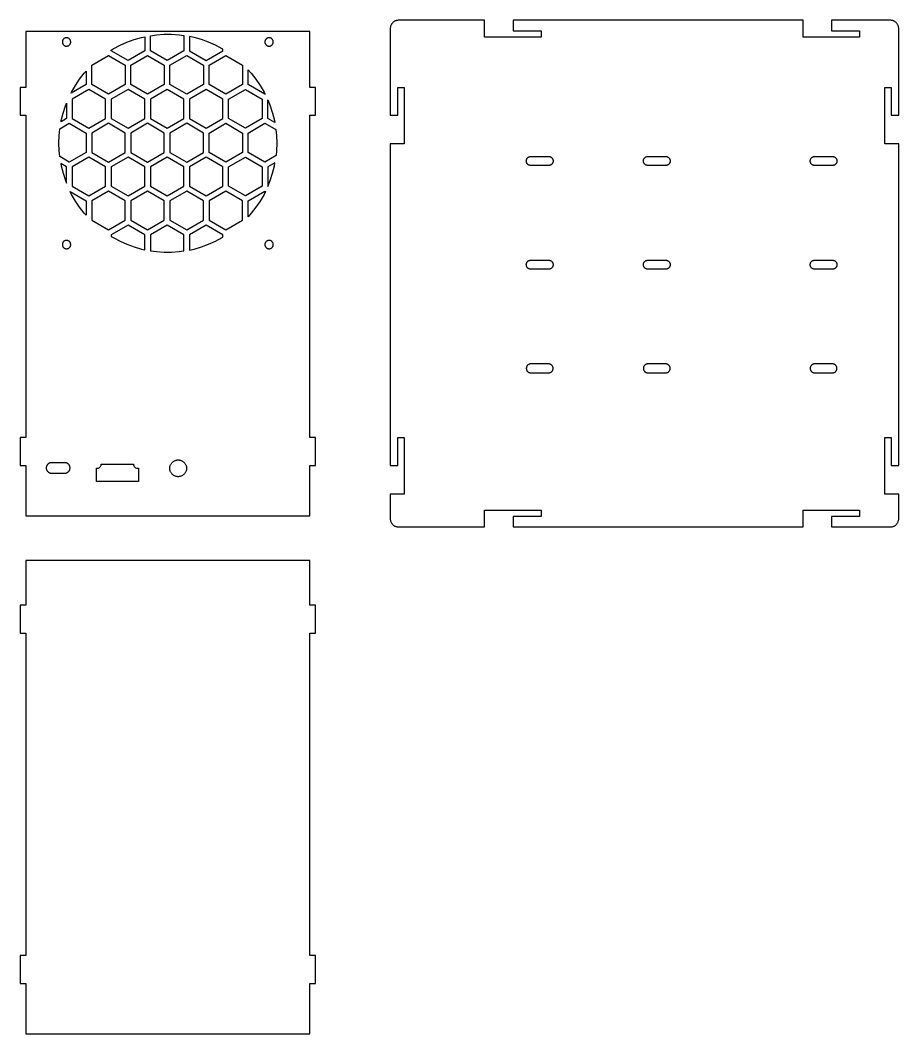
# Model space of a CAD drawing. Header units: millimetres. Extents: x -319 to 319, y -184 to 183.
# Drawn here: x 5.1 to 319.5, y -179.1 to 183.5 of the extents above; entities that cross this region are included whole.
import ezdxf

# ---------------------------------------------------------------- set-up
doc = ezdxf.new("R2010")
doc.units = ezdxf.units.MM
doc.layers.get('0').update_dxf_attribs({"linetype": 'CONTINUOUS'})

msp = doc.modelspace()

# ---------------------------------------------------------------- linework, layer by layer
for points in [[(181.51, 183.5), (181.51, 179.75), (191.51, 179.75), (191.51, 177.5), (171.26, 177.5), (171.26, 183.5), (140.5, 183.5), (140.29, 183.49), (140.08, 183.47), (139.88, 183.43), (139.67, 183.38), (139.47, 183.32), (139.28, 183.24), (139.09, 183.15), (138.91, 183.04), (138.74, 182.93), (138.57, 182.8), (138.42, 182.66), (138.27, 182.51), (138.14, 182.35), (138.01, 182.18), (137.9, 182), (137.8, 181.82), (137.72, 181.62), (137.65, 181.43), (137.59, 181.23), (137.55, 181.02), (137.52, 180.81), (137.5, 180.6), (137.5, 149.5), (140.26, 149.5), (140.26, 159.5), (142.51, 159.5), (142.51, 139.25), (137.5, 139.25), (137.5, 24.2), (140.26, 24.2), (140.26, 34.2), (142.51, 34.2), (142.51, 13.95), (137.5, 13.95), (137.5, 5.1), (137.52, 4.89), (137.55, 4.68), (137.59, 4.47), (137.65, 4.27), (137.72, 4.08), (137.8, 3.88), (137.9, 3.7), (138.01, 3.52), (138.14, 3.35), (138.27, 3.19), (138.42, 3.04), (138.57, 2.9), (138.74, 2.77), (138.91, 2.66), (139.09, 2.55), (139.28, 2.46), (139.47, 2.38), (139.67, 2.32), (139.88, 2.27), (140.08, 2.23), (140.29, 2.21), (140.5, 2.2), (171.26, 2.2), (171.26, 8.2), (191.49, 8.2), (191.49, 5.95), (181.51, 5.95), (181.51, 2.2), (285.24, 2.2), (285.24, 8.2), (305.49, 8.2), (305.49, 5.95), (295.49, 5.95), (295.49, 2.2), (316.5, 2.2), (316.71, 2.21), (316.92, 2.23), (317.12, 2.27), (317.33, 2.32), (317.53, 2.38), (317.72, 2.46), (317.91, 2.55), (318.09, 2.66), (318.26, 2.77), (318.43, 2.9), (318.58, 3.04), (318.73, 3.19), (318.86, 3.35), (318.99, 3.52), (319.1, 3.7), (319.2, 3.88), (319.28, 4.08), (319.35, 4.27), (319.41, 4.47), (319.45, 4.68), (319.48, 4.89), (319.5, 5.1), (319.5, 13.95), (314.5, 13.95), (314.5, 34.2), (316.75, 34.2), (316.75, 24.2), (319.5, 24.2), (319.5, 139.25), (314.5, 139.25), (314.5, 159.5), (316.75, 159.5), (316.75, 149.5), (319.5, 149.5), (319.5, 180.6), (319.48, 180.81), (319.45, 181.02), (319.41, 181.23), (319.35, 181.43), (319.28, 181.62), (319.2, 181.82), (319.1, 182), (318.99, 182.18), (318.86, 182.35), (318.73, 182.51), (318.58, 182.66), (318.43, 182.8), (318.26, 182.93), (318.09, 183.04), (317.91, 183.15), (317.72, 183.24), (317.53, 183.32), (317.33, 183.38), (317.12, 183.43), (316.92, 183.47), (316.71, 183.49), (316.5, 183.5), (295.49, 183.5), (295.49, 179.75), (305.49, 179.75), (305.49, 177.5), (285.24, 177.5), (285.24, 183.5)], [(7.1, 6.2), (108.7, 6.2), (108.7, 24.2), (110.71, 24.2), (110.71, 34.2), (108.7, 34.2), (108.7, 149.5), (110.71, 149.5), (110.71, 159.5), (108.7, 159.5), (108.7, 179.5), (7.1, 179.5), (7.1, 159.5), (5.09, 159.5), (5.09, 149.5), (7.1, 149.5), (7.1, 34.2), (5.09, 34.2), (5.09, 24.2), (7.1, 24.2)], [(56.54, 178.48), (59.26, 178.48), (61.98, 178.29), (63.65, 178.05), (63.65, 172.61), (57.65, 169.14), (51.65, 172.61), (51.65, 177.98), (53.82, 178.29)], [(65.65, 177.7), (65.65, 172.61), (71.65, 169.14), (77.65, 172.61), (77.65, 173.12), (77.4, 173.27), (75, 174.55), (72.51, 175.66), (69.95, 176.59), (67.33, 177.34)], [(20.38, 174.96), (20.44, 174.87), (20.5, 174.79), (20.57, 174.71), (20.65, 174.64), (20.73, 174.57), (20.81, 174.51), (20.9, 174.45), (20.99, 174.4), (21.09, 174.36), (21.19, 174.32), (21.29, 174.29), (21.39, 174.27), (21.49, 174.26), (21.6, 174.25), (21.7, 174.25), (21.81, 174.26), (21.91, 174.27), (22.01, 174.29), (22.11, 174.32), (22.21, 174.36), (22.31, 174.4), (22.4, 174.45), (22.49, 174.51), (22.57, 174.57), (22.65, 174.64), (22.73, 174.71), (22.8, 174.79), (22.86, 174.87), (22.92, 174.96), (22.97, 175.05), (23.02, 175.14), (23.06, 175.24), (23.09, 175.34), (23.12, 175.44), (23.14, 175.54), (23.15, 175.65), (23.15, 175.75), (23.15, 175.85), (23.14, 175.96), (23.12, 176.06), (23.09, 176.16), (23.06, 176.26), (23.02, 176.36), (22.97, 176.45), (22.92, 176.54), (22.86, 176.63), (22.8, 176.71), (22.73, 176.79), (22.65, 176.86), (22.57, 176.93), (22.49, 176.99), (22.4, 177.05), (22.31, 177.1), (22.21, 177.14), (22.11, 177.18), (22.01, 177.21), (21.91, 177.23), (21.81, 177.24), (21.7, 177.25), (21.6, 177.25), (21.49, 177.24), (21.39, 177.23), (21.29, 177.21), (21.19, 177.18), (21.09, 177.14), (20.99, 177.1), (20.9, 177.05), (20.81, 176.99), (20.73, 176.93), (20.65, 176.86), (20.57, 176.79), (20.5, 176.71), (20.44, 176.63), (20.38, 176.54), (20.33, 176.45), (20.28, 176.36), (20.24, 176.26), (20.21, 176.16), (20.18, 176.06), (20.16, 175.96), (20.15, 175.85), (20.15, 175.75), (20.15, 175.65), (20.16, 175.54), (20.18, 175.44), (20.21, 175.34), (20.24, 175.24), (20.28, 175.14), (20.33, 175.05)], [(48.47, 177.34), (49.65, 177.59), (49.65, 172.61), (43.65, 169.14), (37.65, 172.61), (37.65, 172.81), (38.4, 173.27), (40.8, 174.55), (43.29, 175.66), (45.85, 176.59)], [(95.64, 175.54), (95.65, 175.65), (95.65, 175.75), (95.65, 175.85), (95.64, 175.96), (95.62, 176.06), (95.59, 176.16), (95.56, 176.26), (95.52, 176.36), (95.47, 176.45), (95.42, 176.54), (95.36, 176.63), (95.3, 176.71), (95.23, 176.79), (95.15, 176.86), (95.07, 176.93), (94.99, 176.99), (94.9, 177.05), (94.81, 177.1), (94.71, 177.14), (94.61, 177.18), (94.51, 177.21), (94.41, 177.23), (94.31, 177.24), (94.2, 177.25), (94.1, 177.25), (93.99, 177.24), (93.89, 177.23), (93.79, 177.21), (93.69, 177.18), (93.59, 177.14), (93.49, 177.1), (93.4, 177.05), (93.31, 176.99), (93.23, 176.93), (93.15, 176.86), (93.07, 176.79), (93, 176.71), (92.94, 176.63), (92.88, 176.54), (92.83, 176.45), (92.78, 176.36), (92.74, 176.26), (92.71, 176.16), (92.68, 176.06), (92.66, 175.96), (92.65, 175.85), (92.65, 175.75), (92.65, 175.65), (92.66, 175.54), (92.68, 175.44), (92.71, 175.34), (92.74, 175.24), (92.78, 175.14), (92.83, 175.05), (92.88, 174.96), (92.94, 174.87), (93, 174.79), (93.07, 174.71), (93.15, 174.64), (93.23, 174.57), (93.31, 174.51), (93.4, 174.45), (93.49, 174.4), (93.59, 174.36), (93.69, 174.32), (93.79, 174.29), (93.89, 174.27), (93.99, 174.26), (94.1, 174.25), (94.2, 174.25), (94.31, 174.26), (94.41, 174.27), (94.51, 174.29), (94.61, 174.32), (94.71, 174.36), (94.81, 174.4), (94.9, 174.45), (94.99, 174.51), (95.07, 174.57), (95.15, 174.64), (95.23, 174.71), (95.3, 174.79), (95.36, 174.87), (95.42, 174.96), (95.47, 175.05), (95.52, 175.14), (95.56, 175.24), (95.59, 175.34), (95.62, 175.44)], [(30.76, 167.48), (36.65, 170.88), (42.65, 167.41), (42.65, 160.48), (36.65, 157.02), (30.65, 160.48), (30.65, 167.37)], [(50.65, 170.88), (56.65, 167.41), (56.65, 160.48), (50.65, 157.02), (44.65, 160.48), (44.65, 167.41)], [(58.65, 167.41), (64.65, 170.88), (70.65, 167.41), (70.65, 160.48), (64.65, 157.02), (58.65, 160.48)], [(78.65, 170.88), (84.65, 167.41), (84.65, 160.48), (78.65, 157.02), (72.65, 160.48), (72.65, 167.41)], [(23.25, 157.36), (23.47, 157.81), (24.83, 160.17), (26.35, 162.42), (28.02, 164.57), (28.65, 165.26), (28.65, 160.48)], [(92.33, 157.81), (92.7, 157.05), (92.65, 157.02), (86.65, 160.48), (86.65, 165.82), (87.78, 164.57), (89.45, 162.42), (90.97, 160.17)], [(23.65, 155.29), (23.65, 148.36), (29.65, 144.89), (35.65, 148.36), (35.65, 155.29), (29.65, 158.75)], [(43.65, 144.89), (49.65, 148.36), (49.65, 155.29), (43.65, 158.75), (37.65, 155.29), (37.65, 148.36)], [(51.65, 148.36), (57.65, 144.89), (63.65, 148.36), (63.65, 155.29), (57.65, 158.75), (51.65, 155.29)], [(65.65, 148.36), (71.65, 144.89), (77.65, 148.36), (77.65, 155.29), (71.65, 158.75), (65.65, 155.29)], [(91.65, 155.29), (91.65, 148.36), (85.65, 144.89), (79.65, 148.36), (79.65, 155.29), (85.65, 158.75)], [(20.41, 150.25), (21.25, 152.84), (21.65, 153.82), (21.65, 148.36), (19.68, 147.22), (19.75, 147.61)], [(94.55, 152.84), (95.39, 150.25), (96.05, 147.61), (96.17, 146.9), (93.65, 148.36), (93.65, 155.06)], [(18.99, 142.22), (19.25, 144.67), (22.65, 146.63), (28.65, 143.16), (28.65, 136.23), (22.65, 132.77), (19.21, 134.76), (18.99, 136.78), (18.9, 139.5)], [(36.65, 132.77), (42.65, 136.23), (42.65, 143.16), (36.65, 146.63), (30.65, 143.16), (30.65, 136.23)], [(50.65, 132.77), (56.65, 136.23), (56.65, 143.16), (50.65, 146.63), (44.65, 143.16), (44.65, 136.23)], [(58.65, 136.23), (64.65, 132.77), (70.65, 136.23), (70.65, 143.16), (64.65, 146.63), (58.65, 143.16)], [(84.65, 143.16), (84.65, 136.23), (78.65, 132.77), (72.65, 136.23), (72.65, 143.16), (78.65, 146.63)], [(96.58, 144.36), (96.8, 142.22), (96.9, 139.5), (96.8, 136.78), (96.62, 135.07), (92.65, 132.77), (86.65, 136.23), (86.65, 143.16), (92.65, 146.63)], [(23.65, 131.04), (23.65, 124.11), (29.65, 120.65), (35.65, 124.11), (35.65, 131.04), (29.65, 134.5)], [(43.65, 120.65), (49.65, 124.11), (49.65, 131.04), (43.65, 134.5), (37.65, 131.04), (37.65, 124.11)], [(51.65, 124.11), (57.65, 120.65), (63.65, 124.11), (63.65, 131.04), (57.65, 134.5), (51.65, 131.04)], [(65.65, 131.04), (65.65, 124.11), (71.65, 120.65), (77.65, 124.11), (77.65, 131.04), (71.65, 134.5)], [(91.65, 131.04), (91.65, 124.11), (85.65, 120.65), (79.65, 124.11), (79.65, 131.04), (85.65, 134.5)], [(187.41, 134.7), (187.52, 134.73), (187.63, 134.74), (187.74, 134.75), (194.26, 134.75), (194.37, 134.74), (194.48, 134.73), (194.59, 134.7), (194.69, 134.67), (194.8, 134.63), (194.9, 134.59), (195, 134.54), (195.09, 134.48), (195.19, 134.41), (195.27, 134.34), (195.35, 134.26), (195.43, 134.18), (195.49, 134.09), (195.56, 134), (195.61, 133.9), (195.66, 133.8), (195.7, 133.7), (195.74, 133.59), (195.77, 133.48), (195.78, 133.37), (195.8, 133.26), (195.8, 133.15), (195.8, 133.04), (195.78, 132.93), (195.77, 132.82), (195.74, 132.71), (195.7, 132.6), (195.66, 132.5), (195.61, 132.4), (195.56, 132.3), (195.49, 132.21), (195.43, 132.12), (195.35, 132.04), (195.27, 131.96), (195.19, 131.89), (195.09, 131.82), (195, 131.76), (194.9, 131.71), (194.8, 131.67), (194.69, 131.63), (194.59, 131.6), (194.48, 131.57), (194.37, 131.56), (194.26, 131.55), (187.74, 131.55), (187.63, 131.56), (187.52, 131.57), (187.41, 131.6), (187.31, 131.63), (187.2, 131.67), (187.1, 131.71), (187, 131.76), (186.91, 131.82), (186.81, 131.89), (186.73, 131.96), (186.65, 132.04), (186.57, 132.12), (186.51, 132.21), (186.44, 132.3), (186.39, 132.4), (186.34, 132.5), (186.3, 132.6), (186.26, 132.71), (186.23, 132.82), (186.22, 132.93), (186.2, 133.04), (186.2, 133.15), (186.2, 133.26), (186.22, 133.37), (186.23, 133.48), (186.26, 133.59), (186.3, 133.7), (186.34, 133.8), (186.39, 133.9), (186.44, 134), (186.51, 134.09), (186.57, 134.18), (186.65, 134.26), (186.73, 134.34), (186.81, 134.41), (186.91, 134.48), (187, 134.54), (187.1, 134.59), (187.2, 134.63), (187.31, 134.67)], [(236.16, 134.75), (236.27, 134.74), (236.38, 134.73), (236.49, 134.7), (236.59, 134.67), (236.7, 134.63), (236.8, 134.59), (236.9, 134.54), (236.99, 134.48), (237.09, 134.41), (237.17, 134.34), (237.25, 134.26), (237.33, 134.18), (237.39, 134.09), (237.46, 134), (237.51, 133.9), (237.56, 133.8), (237.6, 133.7), (237.64, 133.59), (237.67, 133.48), (237.68, 133.37), (237.7, 133.26), (237.7, 133.15), (237.7, 133.04), (237.68, 132.93), (237.67, 132.82), (237.64, 132.71), (237.6, 132.6), (237.56, 132.5), (237.51, 132.4), (237.46, 132.3), (237.39, 132.21), (237.33, 132.12), (237.25, 132.04), (237.17, 131.96), (237.09, 131.89), (236.99, 131.82), (236.9, 131.76), (236.8, 131.71), (236.7, 131.67), (236.59, 131.63), (236.49, 131.6), (236.38, 131.57), (236.27, 131.56), (236.16, 131.55), (229.64, 131.55), (229.53, 131.56), (229.42, 131.57), (229.31, 131.6), (229.21, 131.63), (229.1, 131.67), (229, 131.71), (228.9, 131.76), (228.81, 131.82), (228.71, 131.89), (228.63, 131.96), (228.55, 132.04), (228.47, 132.12), (228.41, 132.21), (228.34, 132.3), (228.29, 132.4), (228.24, 132.5), (228.2, 132.6), (228.16, 132.71), (228.13, 132.82), (228.12, 132.93), (228.1, 133.04), (228.1, 133.15), (228.1, 133.26), (228.12, 133.37), (228.13, 133.48), (228.16, 133.59), (228.2, 133.7), (228.24, 133.8), (228.29, 133.9), (228.34, 134), (228.41, 134.09), (228.47, 134.18), (228.55, 134.26), (228.63, 134.34), (228.71, 134.41), (228.81, 134.48), (228.9, 134.54), (229, 134.59), (229.1, 134.63), (229.21, 134.67), (229.31, 134.7), (229.42, 134.73), (229.53, 134.74), (229.64, 134.75)], [(289.34, 134.75), (295.86, 134.75), (295.97, 134.74), (296.08, 134.73), (296.19, 134.7), (296.29, 134.67), (296.4, 134.63), (296.5, 134.59), (296.6, 134.54), (296.69, 134.48), (296.79, 134.41), (296.87, 134.34), (296.95, 134.26), (297.03, 134.18), (297.09, 134.09), (297.16, 134), (297.21, 133.9), (297.26, 133.8), (297.3, 133.7), (297.34, 133.59), (297.37, 133.48), (297.38, 133.37), (297.4, 133.26), (297.4, 133.15), (297.4, 133.04), (297.38, 132.93), (297.37, 132.82), (297.34, 132.71), (297.3, 132.6), (297.26, 132.5), (297.21, 132.4), (297.16, 132.3), (297.09, 132.21), (297.03, 132.12), (296.95, 132.04), (296.87, 131.96), (296.79, 131.89), (296.69, 131.82), (296.6, 131.76), (296.5, 131.71), (296.4, 131.67), (296.29, 131.63), (296.19, 131.6), (296.08, 131.57), (295.97, 131.56), (295.86, 131.55), (289.34, 131.55), (289.23, 131.56), (289.12, 131.57), (289.01, 131.6), (288.91, 131.63), (288.8, 131.67), (288.7, 131.71), (288.6, 131.76), (288.51, 131.82), (288.41, 131.89), (288.33, 131.96), (288.25, 132.04), (288.17, 132.12), (288.11, 132.21), (288.04, 132.3), (287.99, 132.4), (287.94, 132.5), (287.9, 132.6), (287.86, 132.71), (287.83, 132.82), (287.82, 132.93), (287.8, 133.04), (287.8, 133.15), (287.8, 133.26), (287.82, 133.37), (287.83, 133.48), (287.86, 133.59), (287.9, 133.7), (287.94, 133.8), (287.99, 133.9), (288.04, 134), (288.11, 134.09), (288.17, 134.18), (288.25, 134.26), (288.33, 134.34), (288.41, 134.41), (288.51, 134.48), (288.6, 134.54), (288.7, 134.59), (288.8, 134.63), (288.91, 134.67), (289.01, 134.7), (289.12, 134.73), (289.23, 134.74)], [(19.75, 131.39), (20.41, 128.75), (21.25, 126.16), (21.65, 125.18), (21.65, 131.04), (19.61, 132.22)], [(95.39, 128.75), (96.05, 131.39), (96.25, 132.54), (93.65, 131.04), (93.65, 124.11), (93.71, 124.08), (94.55, 126.16)], [(28.65, 118.91), (28.65, 113.74), (28.02, 114.43), (26.35, 116.58), (24.83, 118.83), (23.47, 121.19), (22.98, 122.19)], [(36.65, 108.52), (42.65, 111.99), (42.65, 118.91), (36.65, 122.38), (30.65, 118.91), (30.65, 111.99)], [(50.65, 108.52), (56.65, 111.99), (56.65, 118.91), (50.65, 122.38), (44.65, 118.91), (44.65, 111.99)], [(58.65, 118.91), (58.65, 111.99), (64.65, 108.52), (70.65, 111.99), (70.65, 118.91), (64.65, 122.38)], [(72.65, 118.91), (72.65, 111.99), (78.65, 108.52), (84.65, 111.99), (84.65, 118.91), (78.65, 122.38)], [(92.65, 122.38), (92.86, 122.26), (92.33, 121.19), (90.97, 118.83), (89.45, 116.58), (87.78, 114.43), (86.65, 113.18), (86.65, 118.91)], [(48.47, 101.66), (49.65, 101.41), (49.65, 106.79), (43.65, 110.25), (37.65, 106.79), (37.65, 106.19), (38.4, 105.72), (40.8, 104.45), (43.29, 103.34), (45.85, 102.41)], [(51.65, 101.02), (53.82, 100.71), (56.54, 100.52), (59.26, 100.52), (61.98, 100.71), (63.65, 100.95), (63.65, 106.79), (57.65, 110.25), (51.65, 106.79)], [(67.33, 101.66), (69.95, 102.41), (72.51, 103.34), (75, 104.45), (77.4, 105.72), (77.65, 105.88), (77.65, 106.79), (71.65, 110.25), (65.65, 106.79), (65.65, 101.3)], [(22.11, 101.82), (22.21, 101.86), (22.31, 101.9), (22.4, 101.95), (22.49, 102.01), (22.57, 102.07), (22.65, 102.14), (22.73, 102.21), (22.8, 102.29), (22.86, 102.37), (22.92, 102.46), (22.97, 102.55), (23.02, 102.64), (23.06, 102.74), (23.09, 102.84), (23.12, 102.94), (23.14, 103.04), (23.15, 103.15), (23.15, 103.25), (23.15, 103.35), (23.14, 103.46), (23.12, 103.56), (23.09, 103.66), (23.06, 103.76), (23.02, 103.86), (22.97, 103.95), (22.92, 104.04), (22.86, 104.13), (22.8, 104.21), (22.73, 104.29), (22.65, 104.36), (22.57, 104.43), (22.49, 104.49), (22.4, 104.55), (22.31, 104.6), (22.21, 104.64), (22.11, 104.68), (22.01, 104.71), (21.91, 104.73), (21.81, 104.74), (21.7, 104.75), (21.6, 104.75), (21.49, 104.74), (21.39, 104.73), (21.29, 104.71), (21.19, 104.68), (21.09, 104.64), (20.99, 104.6), (20.9, 104.55), (20.81, 104.49), (20.73, 104.43), (20.65, 104.36), (20.57, 104.29), (20.5, 104.21), (20.44, 104.13), (20.38, 104.04), (20.33, 103.95), (20.28, 103.86), (20.24, 103.76), (20.21, 103.66), (20.18, 103.56), (20.16, 103.46), (20.15, 103.35), (20.15, 103.25), (20.15, 103.15), (20.16, 103.04), (20.18, 102.94), (20.21, 102.84), (20.24, 102.74), (20.28, 102.64), (20.33, 102.55), (20.38, 102.46), (20.44, 102.37), (20.5, 102.29), (20.57, 102.21), (20.65, 102.14), (20.73, 102.07), (20.81, 102.01), (20.9, 101.95), (20.99, 101.9), (21.09, 101.86), (21.19, 101.82), (21.29, 101.79), (21.39, 101.77), (21.49, 101.76), (21.6, 101.75), (21.7, 101.75), (21.81, 101.76), (21.91, 101.77), (22.01, 101.79)], [(95.64, 103.04), (95.65, 103.15), (95.65, 103.25), (95.65, 103.35), (95.64, 103.46), (95.62, 103.56), (95.59, 103.66), (95.56, 103.76), (95.52, 103.86), (95.47, 103.95), (95.42, 104.04), (95.36, 104.13), (95.3, 104.21), (95.23, 104.29), (95.15, 104.36), (95.07, 104.43), (94.99, 104.49), (94.9, 104.55), (94.81, 104.6), (94.71, 104.64), (94.61, 104.68), (94.51, 104.71), (94.41, 104.73), (94.31, 104.74), (94.2, 104.75), (94.1, 104.75), (93.99, 104.74), (93.89, 104.73), (93.79, 104.71), (93.69, 104.68), (93.59, 104.64), (93.49, 104.6), (93.4, 104.55), (93.31, 104.49), (93.23, 104.43), (93.15, 104.36), (93.07, 104.29), (93, 104.21), (92.94, 104.13), (92.88, 104.04), (92.83, 103.95), (92.78, 103.86), (92.74, 103.76), (92.71, 103.66), (92.68, 103.56), (92.66, 103.46), (92.65, 103.35), (92.65, 103.25), (92.65, 103.15), (92.66, 103.04), (92.68, 102.94), (92.71, 102.84), (92.74, 102.74), (92.78, 102.64), (92.83, 102.55), (92.88, 102.46), (92.94, 102.37), (93, 102.29), (93.07, 102.21), (93.15, 102.14), (93.23, 102.07), (93.31, 102.01), (93.4, 101.95), (93.49, 101.9), (93.59, 101.86), (93.69, 101.82), (93.79, 101.79), (93.89, 101.77), (93.99, 101.76), (94.1, 101.75), (94.2, 101.75), (94.31, 101.76), (94.41, 101.77), (94.51, 101.79), (94.61, 101.82), (94.71, 101.86), (94.81, 101.9), (94.9, 101.95), (94.99, 102.01), (95.07, 102.07), (95.15, 102.14), (95.23, 102.21), (95.3, 102.29), (95.36, 102.37), (95.42, 102.46), (95.47, 102.55), (95.52, 102.64), (95.56, 102.74), (95.59, 102.84), (95.62, 102.94)], [(186.2, 96.05), (186.2, 96.16), (186.22, 96.27), (186.23, 96.38), (186.26, 96.49), (186.3, 96.6), (186.34, 96.7), (186.39, 96.8), (186.44, 96.9), (186.51, 96.99), (186.57, 97.08), (186.65, 97.16), (186.73, 97.24), (186.81, 97.31), (186.91, 97.38), (187, 97.44), (187.1, 97.49), (187.2, 97.53), (187.31, 97.57), (187.41, 97.6), (187.52, 97.63), (187.63, 97.64), (187.74, 97.65), (194.26, 97.65), (194.37, 97.64), (194.48, 97.63), (194.59, 97.6), (194.69, 97.57), (194.8, 97.53), (194.9, 97.49), (195, 97.44), (195.09, 97.38), (195.19, 97.31), (195.27, 97.24), (195.35, 97.16), (195.43, 97.08), (195.49, 96.99), (195.56, 96.9), (195.61, 96.8), (195.66, 96.7), (195.7, 96.6), (195.74, 96.49), (195.77, 96.38), (195.78, 96.27), (195.8, 96.16), (195.8, 96.05), (195.8, 95.94), (195.78, 95.83), (195.77, 95.72), (195.74, 95.61), (195.7, 95.5), (195.66, 95.4), (195.61, 95.3), (195.56, 95.2), (195.49, 95.11), (195.43, 95.02), (195.35, 94.94), (195.27, 94.86), (195.19, 94.79), (195.09, 94.72), (195, 94.66), (194.9, 94.61), (194.8, 94.57), (194.69, 94.53), (194.59, 94.5), (194.48, 94.47), (194.37, 94.46), (194.26, 94.45), (187.74, 94.45), (187.63, 94.46), (187.52, 94.47), (187.41, 94.5), (187.31, 94.53), (187.2, 94.57), (187.1, 94.61), (187, 94.66), (186.91, 94.72), (186.81, 94.79), (186.73, 94.86), (186.65, 94.94), (186.57, 95.02), (186.51, 95.11), (186.44, 95.2), (186.39, 95.3), (186.34, 95.4), (186.3, 95.5), (186.26, 95.61), (186.23, 95.72), (186.22, 95.83), (186.2, 95.94)], [(237.7, 96.16), (237.7, 96.05), (237.7, 95.94), (237.68, 95.83), (237.67, 95.72), (237.64, 95.61), (237.6, 95.5), (237.56, 95.4), (237.51, 95.3), (237.46, 95.2), (237.39, 95.11), (237.33, 95.02), (237.25, 94.94), (237.17, 94.86), (237.09, 94.79), (236.99, 94.72), (236.9, 94.66), (236.8, 94.61), (236.7, 94.57), (236.59, 94.53), (236.49, 94.5), (236.38, 94.47), (236.27, 94.46), (236.16, 94.45), (229.64, 94.45), (229.53, 94.46), (229.42, 94.47), (229.31, 94.5), (229.21, 94.53), (229.1, 94.57), (229, 94.61), (228.9, 94.66), (228.81, 94.72), (228.71, 94.79), (228.63, 94.86), (228.55, 94.94), (228.47, 95.02), (228.41, 95.11), (228.34, 95.2), (228.29, 95.3), (228.24, 95.4), (228.2, 95.5), (228.16, 95.61), (228.13, 95.72), (228.12, 95.83), (228.1, 95.94), (228.1, 96.05), (228.1, 96.16), (228.12, 96.27), (228.13, 96.38), (228.16, 96.49), (228.2, 96.6), (228.24, 96.7), (228.29, 96.8), (228.34, 96.9), (228.41, 96.99), (228.47, 97.08), (228.55, 97.16), (228.63, 97.24), (228.71, 97.31), (228.81, 97.38), (228.9, 97.44), (229, 97.49), (229.1, 97.53), (229.21, 97.57), (229.31, 97.6), (229.42, 97.63), (229.53, 97.64), (229.64, 97.65), (236.16, 97.65), (236.27, 97.64), (236.38, 97.63), (236.49, 97.6), (236.59, 97.57), (236.7, 97.53), (236.8, 97.49), (236.9, 97.44), (236.99, 97.38), (237.09, 97.31), (237.17, 97.24), (237.25, 97.16), (237.33, 97.08), (237.39, 96.99), (237.46, 96.9), (237.51, 96.8), (237.56, 96.7), (237.6, 96.6), (237.64, 96.49), (237.67, 96.38), (237.68, 96.27)], [(287.8, 96.05), (287.8, 96.16), (287.82, 96.27), (287.83, 96.38), (287.86, 96.49), (287.9, 96.6), (287.94, 96.7), (287.99, 96.8), (288.04, 96.9), (288.11, 96.99), (288.17, 97.08), (288.25, 97.16), (288.33, 97.24), (288.41, 97.31), (288.51, 97.38), (288.6, 97.44), (288.7, 97.49), (288.8, 97.53), (288.91, 97.57), (289.01, 97.6), (289.12, 97.63), (289.23, 97.64), (289.34, 97.65), (295.86, 97.65), (295.97, 97.64), (296.08, 97.63), (296.19, 97.6), (296.29, 97.57), (296.4, 97.53), (296.5, 97.49), (296.6, 97.44), (296.69, 97.38), (296.79, 97.31), (296.87, 97.24), (296.95, 97.16), (297.03, 97.08), (297.09, 96.99), (297.16, 96.9), (297.21, 96.8), (297.26, 96.7), (297.3, 96.6), (297.34, 96.49), (297.37, 96.38), (297.38, 96.27), (297.4, 96.16), (297.4, 96.05), (297.4, 95.94), (297.38, 95.83), (297.37, 95.72), (297.34, 95.61), (297.3, 95.5), (297.26, 95.4), (297.21, 95.3), (297.16, 95.2), (297.09, 95.11), (297.03, 95.02), (296.95, 94.94), (296.87, 94.86), (296.79, 94.79), (296.69, 94.72), (296.6, 94.66), (296.5, 94.61), (296.4, 94.57), (296.29, 94.53), (296.19, 94.5), (296.08, 94.47), (295.97, 94.46), (295.86, 94.45), (289.34, 94.45), (289.23, 94.46), (289.12, 94.47), (289.01, 94.5), (288.91, 94.53), (288.8, 94.57), (288.7, 94.61), (288.6, 94.66), (288.51, 94.72), (288.41, 94.79), (288.33, 94.86), (288.25, 94.94), (288.17, 95.02), (288.11, 95.11), (288.04, 95.2), (287.99, 95.3), (287.94, 95.4), (287.9, 95.5), (287.86, 95.61), (287.83, 95.72), (287.82, 95.83), (287.8, 95.94)], [(187.41, 57.4), (187.52, 57.37), (187.63, 57.36), (187.74, 57.35), (194.26, 57.35), (194.37, 57.36), (194.48, 57.37), (194.59, 57.4), (194.69, 57.43), (194.8, 57.47), (194.9, 57.51), (195, 57.56), (195.09, 57.62), (195.19, 57.69), (195.27, 57.76), (195.35, 57.84), (195.43, 57.92), (195.49, 58.01), (195.56, 58.1), (195.61, 58.2), (195.66, 58.3), (195.7, 58.4), (195.74, 58.51), (195.77, 58.62), (195.78, 58.73), (195.8, 58.84), (195.8, 58.95), (195.8, 59.06), (195.78, 59.17), (195.77, 59.28), (195.74, 59.39), (195.7, 59.5), (195.66, 59.6), (195.61, 59.7), (195.56, 59.8), (195.49, 59.89), (195.43, 59.98), (195.35, 60.06), (195.27, 60.14), (195.19, 60.21), (195.09, 60.28), (195, 60.34), (194.9, 60.39), (194.8, 60.43), (194.69, 60.47), (194.59, 60.5), (194.48, 60.53), (194.37, 60.54), (194.26, 60.55), (187.74, 60.55), (187.63, 60.54), (187.52, 60.53), (187.41, 60.5), (187.31, 60.47), (187.2, 60.43), (187.1, 60.39), (187, 60.34), (186.91, 60.28), (186.81, 60.21), (186.73, 60.14), (186.65, 60.06), (186.57, 59.98), (186.51, 59.89), (186.44, 59.8), (186.39, 59.7), (186.34, 59.6), (186.3, 59.5), (186.26, 59.39), (186.23, 59.28), (186.22, 59.17), (186.2, 59.06), (186.2, 58.95), (186.2, 58.84), (186.22, 58.73), (186.23, 58.62), (186.26, 58.51), (186.3, 58.4), (186.34, 58.3), (186.39, 58.2), (186.44, 58.1), (186.51, 58.01), (186.57, 57.92), (186.65, 57.84), (186.73, 57.76), (186.81, 57.69), (186.91, 57.62), (187, 57.56), (187.1, 57.51), (187.2, 57.47), (187.31, 57.43)], [(236.16, 57.35), (236.27, 57.36), (236.38, 57.37), (236.49, 57.4), (236.59, 57.43), (236.7, 57.47), (236.8, 57.51), (236.9, 57.56), (236.99, 57.62), (237.09, 57.69), (237.17, 57.76), (237.25, 57.84), (237.33, 57.92), (237.39, 58.01), (237.46, 58.1), (237.51, 58.2), (237.56, 58.3), (237.6, 58.4), (237.64, 58.51), (237.67, 58.62), (237.68, 58.73), (237.7, 58.84), (237.7, 58.95), (237.7, 59.06), (237.68, 59.17), (237.67, 59.28), (237.64, 59.39), (237.6, 59.5), (237.56, 59.6), (237.51, 59.7), (237.46, 59.8), (237.39, 59.89), (237.33, 59.98), (237.25, 60.06), (237.17, 60.14), (237.09, 60.21), (236.99, 60.28), (236.9, 60.34), (236.8, 60.39), (236.7, 60.43), (236.59, 60.47), (236.49, 60.5), (236.38, 60.53), (236.27, 60.54), (236.16, 60.55), (229.64, 60.55), (229.53, 60.54), (229.42, 60.53), (229.31, 60.5), (229.21, 60.47), (229.1, 60.43), (229, 60.39), (228.9, 60.34), (228.81, 60.28), (228.71, 60.21), (228.63, 60.14), (228.55, 60.06), (228.47, 59.98), (228.41, 59.89), (228.34, 59.8), (228.29, 59.7), (228.24, 59.6), (228.2, 59.5), (228.16, 59.39), (228.13, 59.28), (228.12, 59.17), (228.1, 59.06), (228.1, 58.95), (228.1, 58.84), (228.12, 58.73), (228.13, 58.62), (228.16, 58.51), (228.2, 58.4), (228.24, 58.3), (228.29, 58.2), (228.34, 58.1), (228.41, 58.01), (228.47, 57.92), (228.55, 57.84), (228.63, 57.76), (228.71, 57.69), (228.81, 57.62), (228.9, 57.56), (229, 57.51), (229.1, 57.47), (229.21, 57.43), (229.31, 57.4), (229.42, 57.37), (229.53, 57.36), (229.64, 57.35)], [(289.23, 57.36), (289.34, 57.35), (295.86, 57.35), (295.97, 57.36), (296.08, 57.37), (296.19, 57.4), (296.29, 57.43), (296.4, 57.47), (296.5, 57.51), (296.6, 57.56), (296.69, 57.62), (296.79, 57.69), (296.87, 57.76), (296.95, 57.84), (297.03, 57.92), (297.09, 58.01), (297.16, 58.1), (297.21, 58.2), (297.26, 58.3), (297.3, 58.4), (297.34, 58.51), (297.37, 58.62), (297.38, 58.73), (297.4, 58.84), (297.4, 58.95), (297.4, 59.06), (297.38, 59.17), (297.37, 59.28), (297.34, 59.39), (297.3, 59.5), (297.26, 59.6), (297.21, 59.7), (297.16, 59.8), (297.09, 59.89), (297.03, 59.98), (296.95, 60.06), (296.87, 60.14), (296.79, 60.21), (296.69, 60.28), (296.6, 60.34), (296.5, 60.39), (296.4, 60.43), (296.29, 60.47), (296.19, 60.5), (296.08, 60.53), (295.97, 60.54), (295.86, 60.55), (289.34, 60.55), (289.23, 60.54), (289.12, 60.53), (289.01, 60.5), (288.91, 60.47), (288.8, 60.43), (288.7, 60.39), (288.6, 60.34), (288.51, 60.28), (288.41, 60.21), (288.33, 60.14), (288.25, 60.06), (288.17, 59.98), (288.11, 59.89), (288.04, 59.8), (287.99, 59.7), (287.94, 59.6), (287.9, 59.5), (287.86, 59.39), (287.83, 59.28), (287.82, 59.17), (287.8, 59.06), (287.8, 58.95), (287.8, 58.84), (287.82, 58.73), (287.83, 58.62), (287.86, 58.51), (287.9, 58.4), (287.94, 58.3), (287.99, 58.2), (288.04, 58.1), (288.11, 58.01), (288.17, 57.92), (288.25, 57.84), (288.33, 57.76), (288.41, 57.69), (288.51, 57.62), (288.6, 57.56), (288.7, 57.51), (288.8, 57.47), (288.91, 57.43), (289.01, 57.4), (289.12, 57.37)], [(58.86, 24.42), (58.95, 24.61), (59.06, 24.79), (59.17, 24.96), (59.3, 25.13), (59.44, 25.28), (59.59, 25.43), (59.75, 25.56), (59.92, 25.69), (60.1, 25.8), (60.28, 25.9), (60.48, 25.98), (60.67, 26.05), (60.87, 26.11), (61.08, 26.15), (61.29, 26.18), (61.5, 26.2), (61.7, 26.2), (61.91, 26.18), (62.12, 26.15), (62.33, 26.11), (62.53, 26.05), (62.72, 25.98), (62.92, 25.9), (63.1, 25.8), (63.28, 25.69), (63.45, 25.56), (63.61, 25.43), (63.76, 25.28), (63.9, 25.13), (64.03, 24.96), (64.14, 24.79), (64.25, 24.61), (64.34, 24.42), (64.42, 24.23), (64.48, 24.03), (64.53, 23.82), (64.57, 23.62), (64.59, 23.41), (64.6, 23.2), (64.59, 22.99), (64.57, 22.78), (64.53, 22.58), (64.48, 22.37), (64.42, 22.17), (64.34, 21.98), (64.25, 21.79), (64.14, 21.61), (64.03, 21.44), (63.9, 21.27), (63.76, 21.12), (63.61, 20.97), (63.45, 20.84), (63.28, 20.71), (63.1, 20.6), (62.92, 20.5), (62.72, 20.42), (62.53, 20.35), (62.33, 20.29), (62.12, 20.25), (61.91, 20.22), (61.7, 20.2), (61.5, 20.2), (61.29, 20.22), (61.08, 20.25), (60.87, 20.29), (60.67, 20.35), (60.48, 20.42), (60.28, 20.5), (60.1, 20.6), (59.92, 20.71), (59.75, 20.84), (59.59, 20.97), (59.44, 21.12), (59.3, 21.27), (59.17, 21.44), (59.06, 21.61), (58.95, 21.79), (58.86, 21.98), (58.78, 22.17), (58.72, 22.37), (58.67, 22.58), (58.63, 22.78), (58.61, 22.99), (58.6, 23.2), (58.61, 23.41), (58.63, 23.62), (58.67, 23.82), (58.72, 24.03), (58.78, 24.23)], [(21.22, 21.46), (21.35, 21.48), (21.48, 21.51), (21.6, 21.54), (21.73, 21.59), (21.85, 21.64), (21.96, 21.7), (22.07, 21.77), (22.18, 21.85), (22.28, 21.93), (22.37, 22.02), (22.46, 22.12), (22.54, 22.22), (22.62, 22.33), (22.68, 22.44), (22.74, 22.56), (22.79, 22.68), (22.83, 22.81), (22.86, 22.94), (22.88, 23.06), (22.9, 23.19), (22.9, 23.32), (22.9, 23.46), (22.88, 23.59), (22.86, 23.71), (22.83, 23.84), (22.79, 23.97), (22.74, 24.09), (22.68, 24.21), (22.62, 24.32), (22.54, 24.43), (22.46, 24.53), (22.37, 24.63), (22.28, 24.72), (22.18, 24.8), (22.07, 24.88), (21.96, 24.95), (21.85, 25.01), (21.73, 25.06), (21.6, 25.11), (21.48, 25.14), (21.35, 25.17), (21.22, 25.19), (21.09, 25.2), (16.21, 25.2), (16.08, 25.19), (15.95, 25.17), (15.82, 25.14), (15.7, 25.11), (15.57, 25.06), (15.45, 25.01), (15.34, 24.95), (15.23, 24.88), (15.12, 24.8), (15.02, 24.72), (14.93, 24.63), (14.84, 24.53), (14.76, 24.43), (14.68, 24.32), (14.62, 24.21), (14.56, 24.09), (14.51, 23.97), (14.47, 23.84), (14.44, 23.71), (14.42, 23.59), (14.4, 23.46), (14.4, 23.32), (14.4, 23.19), (14.42, 23.06), (14.44, 22.94), (14.47, 22.81), (14.51, 22.68), (14.56, 22.56), (14.62, 22.44), (14.68, 22.33), (14.76, 22.22), (14.84, 22.12), (14.93, 22.02), (15.02, 21.93), (15.12, 21.85), (15.23, 21.77), (15.34, 21.7), (15.45, 21.64), (15.57, 21.59), (15.7, 21.54), (15.82, 21.51), (15.95, 21.48), (16.08, 21.46), (16.21, 21.45), (21.09, 21.45)], [(47.35, 23.23), (47.35, 18.45), (32.35, 18.45), (32.35, 23.23), (32.44, 23.21), (32.76, 23.21), (33.06, 23.27), (33.35, 23.4), (33.6, 23.59), (33.81, 23.82), (33.97, 24.09), (34.01, 24.2), (34.1, 24.2), (34.1, 24.7), (45.6, 24.7), (45.6, 24.2), (45.69, 24.2), (45.73, 24.09), (45.89, 23.82), (46.1, 23.59), (46.35, 23.4), (46.64, 23.27), (46.94, 23.21), (47.26, 23.21)], [(5.09, -25.8), (5.09, -35.8), (7.1, -35.8), (7.1, -151.1), (5.09, -151.1), (5.09, -161.1), (7.1, -161.1), (7.1, -179.1), (108.7, -179.1), (108.7, -161.1), (110.71, -161.1), (110.71, -151.1), (108.7, -151.1), (108.7, -35.8), (110.71, -35.8), (110.71, -25.8), (108.7, -25.8), (108.7, -9.8), (7.1, -9.8), (7.1, -25.8)]]:
    msp.add_lwpolyline(points, close=True)

doc.saveas('drawing.dxf')
